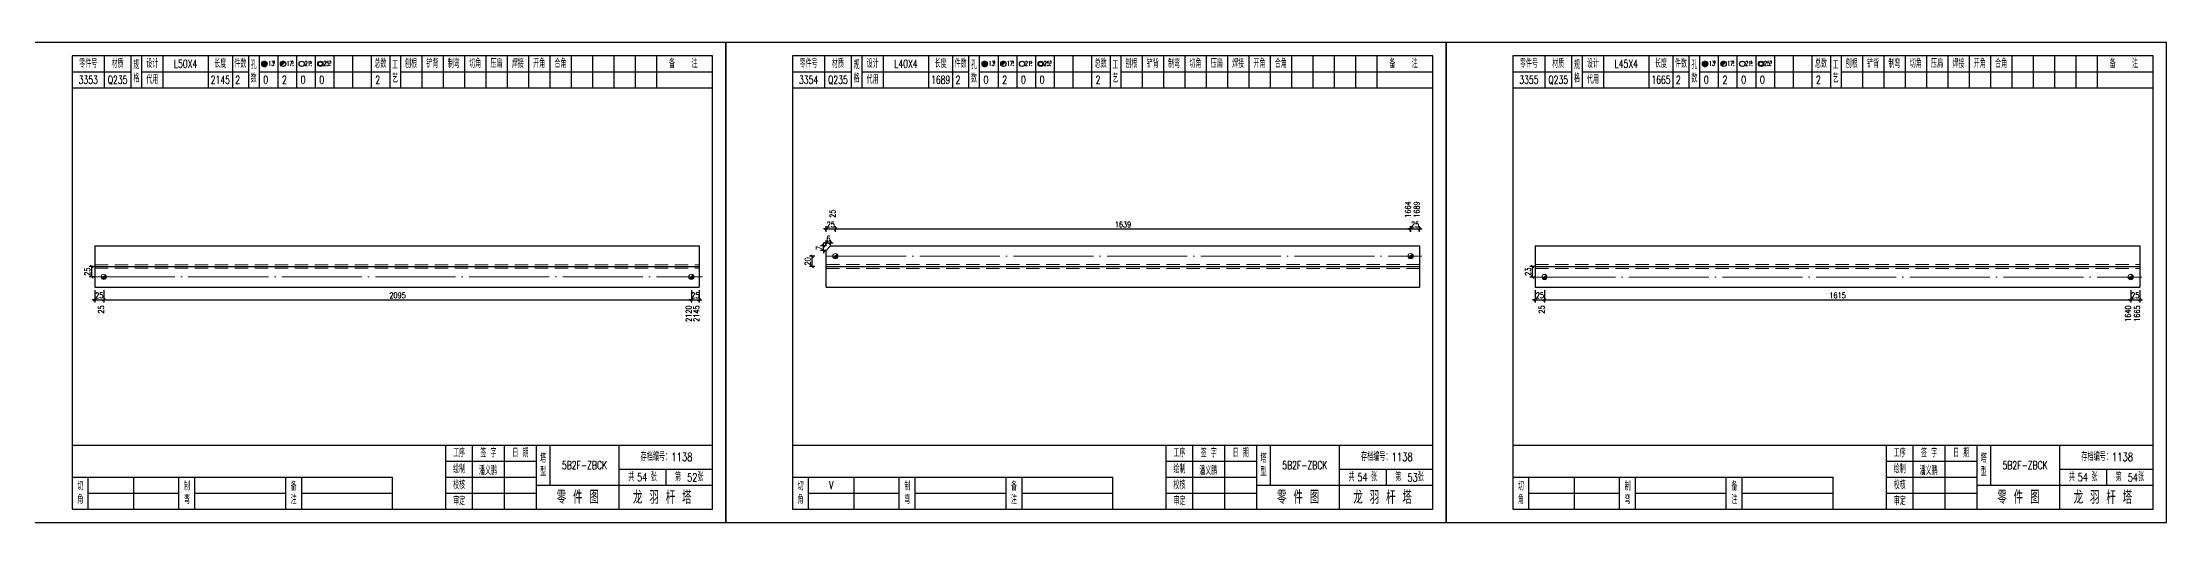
# Model space of a CAD drawing. Header units: millimetres. Extents: x 0 to 30240, y -10896 to -1348.
# Drawn here: x 13784 to 14580, y -10043 to -9863 of the extents above; entities that cross this region are included whole.
import ezdxf
from ezdxf.enums import TextEntityAlignment as Align

# ---------------------------------------------------------------- set-up
doc = ezdxf.new("R2010")
doc.units = ezdxf.units.MM
doc.header["$LTSCALE"] = 20
doc.header["$PDMODE"] = 1
doc.linetypes.add('DASHDOT2X', pattern=[1.75, 1.5, -0.125, 0, -0.125])
doc.linetypes.add('HIDDEN', pattern=[0.375, 0.25, -0.125])
for name, color, linetype, lineweight in [('1', 7, 'Continuous', 25), ('11', 3, 'Continuous', 13), ('2', 1, 'HIDDEN', 13), ('5', 1, 'Continuous', 13), ('7', 2, 'DASHDOT2X', 13)]:
    doc.layers.add(name, color=color, linetype=linetype, lineweight=lineweight)
doc.styles.get("Standard").update_dxf_attribs({"font": 'simplex', "width": 0.7, "bigfont": 'gbhzfs.shx'})
doc.styles.add('SYMBOL_TXT', font='txt.shx', dxfattribs={"width": 0.6})
doc.styles.add('TITLE_TXT', font='simplex.shx', dxfattribs={"width": 0.75, "height": 2.5, "bigfont": 'gbhzfs.shx'})
doc.dimstyles.get("Standard").update_dxf_attribs({"dimtxt": 2.1, "dimasz": 1, "dimexe": 1.05, "dimexo": 0, "dimgap": 0.63, "dimtad": 1, "dimzin": 0, "dimdsep": 46, "dimtxsty": 'standard', "dimblk": 'OBLIQUE', "dimblk1": 'OBLIQUE', "dimblk2": 'OBLIQUE', "dimcen": 0.09, "dimadec": 0, "dimazin": 0, "dimtfac": 1, "dimtdec": 1, "dimtix": 1, "dimtmove": 0, "dimatfit": 3, "dimfxl": 0, "dimtolj": 1, "dimtzin": 0, "dimarcsym": 0})
pattern_1 = [(0, (-3, 0), (0, 0.0125), [])]

# ---------------------------------------------------------------- blocks, each defined once
blk = doc.blocks.new('M12_HOLE')
h = blk.add_hatch()
h.set_pattern_fill('LINE', scale=0.1, style=0)
h.set_pattern_definition(pattern_1)
h.paths.add_polyline_path([(-5, 0, 1), (-1, 0, 1)])
at = {"color": 7}
blk.add_circle((-3, 0), 2, dxfattribs=at)
at = {"color": 7, "attachment_point": 1, "style": 'SYMBOL_TXT'}
for s, insert, char_height, width in [('13\\f??|b0|i0|c0|p54;.', (-0.1, 2.1), 3.5, 5.707), ('5', (3.7, 2.3), 1.8, 2.931)]:
    blk.add_mtext(s, dxfattribs=dict(at, insert=insert, char_height=char_height, width=width))
blk = doc.blocks.new('M16_HOLE')
h = blk.add_hatch()
h.set_pattern_fill('LINE', scale=0.1, style=0)
h.set_pattern_definition(pattern_1)
h.paths.add_polyline_path([(-1.6, 1.4, 0.668179), (-5, 0, 0.198912), (-4.4, -1.4)])
at = {"color": 7}
blk.add_circle((-3, 0), 2, dxfattribs=at)
at = {"color": 7, "attachment_point": 1, "style": 'SYMBOL_TXT'}
for s, insert, char_height, width in [('17.', (-0.4, 2.1), 3.5, 6.316), ('5', (3.6, 2.3), 1.8, 1.822)]:
    blk.add_mtext(s, dxfattribs=dict(at, insert=insert, char_height=char_height, width=width))
blk = doc.blocks.new('M20_HOLE')
at = {"color": 7}
blk.add_circle((-3, 0), 2, dxfattribs=at)
at = {"color": 7, "attachment_point": 1, "style": 'SYMBOL_TXT'}
for s, insert, char_height, width in [('21.', (-0.7, 2), 3.5, 6.074), ('5', (3.3, 2), 1.8, 1.458)]:
    blk.add_mtext(s, dxfattribs=dict(at, insert=insert, char_height=char_height, width=width))
blk = doc.blocks.new('M24_HOLE')
at = {"color": 7}
for radius in [2, 1.5]:
    blk.add_circle((-3, 0), radius, dxfattribs=at)
at = {"color": 7, "attachment_point": 1, "style": 'SYMBOL_TXT'}
for s, insert, char_height, width in [('25.', (-0.7, 2.1), 3.5, 2.429), ('5', (3.9, 2.3), 1.8, 1.944)]:
    blk.add_mtext(s, dxfattribs=dict(at, insert=insert, char_height=char_height, width=width))
blk = doc.blocks.new('JgCard')
for p, q in [((270, 180), (0, 180)), ((0, 180), (0, 0)), ((270, 0), (270, 180)), ((265, 175), (25, 175)), ((25, 175), (25, 5)), ((25, 169), (47, 169)), ((37, 175), (37, 163)), ((47, 175), (47, 163)), ((51, 175), (51, 163)), ((51, 169), (91, 169)), ((59, 175), (59, 163)), ((76, 175), (76, 163)), ((85, 175), (85, 163)), ((91, 175), (91, 163)), ((95, 175), (95, 163)), ((95, 169), (144, 169)), ((102, 175), (102, 163)), ((109, 175), (109, 163)), ((116, 175), (116, 163)), ((123, 175), (123, 163)), ((130, 175), (130, 163)), ((137, 175), (137, 163)), ((144, 175), (144, 163)), ((148, 175), (148, 163)), ((148, 169), (265, 169)), ((156, 175), (156, 163)), ((164, 175), (164, 163)), ((172, 175), (172, 163)), ((180, 175), (180, 163)), ((188, 175), (188, 163)), ((196, 175), (196, 163)), ((204, 175), (204, 163)), ((212, 175), (212, 163)), ((220, 175), (220, 163)), ((228, 175), (228, 163)), ((236, 175), (236, 163)), ((244, 175), (244, 163)), ((265, 5), (265, 175)), ((25, 163), (265, 163)), ((25, 29), (265, 29)), ((165, 5), (165, 29)), ((175, 5), (175, 29)), ((187, 5), (187, 29)), ((199, 5), (199, 29)), ((204, 29), (204, 14)), ((230, 5), (230, 29)), ((25, 17), (145, 17)), ((31, 5), (31, 17)), ((48, 17), (48, 5)), ((65, 5), (65, 17)), ((71, 5), (71, 17)), ((105, 5), (105, 17)), ((111, 5), (111, 17)), ((145, 5), (145, 17)), ((165, 23), (199, 23)), ((165, 17), (199, 17)), ((230, 20), (265, 20)), ((247.5, 20), (247.5, 14)), ((31, 11), (65, 11)), ((71, 11), (105, 11)), ((111, 11), (145, 11)), ((165, 11), (199, 11)), ((199, 14), (265, 14)), ((0, 0), (270, 0)), ((25, 5), (265, 5))]:
    blk.add_line(p, q)
blk.add_lwpolyline([(96.03, 171.99, -1), (98.03, 171.99, -1)], format="xyb", close=True)
blk.add_point((145, 96))
at = {"xscale": 0.5, "yscale": 0.5, "zscale": 0.5}
for name, p in [('M12_HOLE', (98.53, 171.99)), ('M16_HOLE', (105.5, 172)), ('M20_HOLE', (112.5, 172)), ('M24_HOLE', (119.5, 172))]:
    blk.add_blockref(name, p, dxfattribs=at)
at = {"style": 'TITLE_TXT', "width": 0.75}
for s, height, p in [('存档编号：1138', 3.076, (238.02, 23.07)), ('潘义鹏', 3, (177.45, 17.91)), ('龙 羽 杆 塔', 5, (235.17, 6.97))]:
    blk.add_text(s, height=height, dxfattribs=at).set_placement(p)
at = {"attachment_point": 5, "style": 'TITLE_TXT'}
for s, insert, char_height, width in [('零件号', (31, 172), 3, 15), ('材质', (42, 172), 3, 8), ('规格', (49, 169), 3, 4), ('代用', (55, 166), 3, 8), ('设计', (55, 172), 3, 8), ('长度', (80.5, 172), 3, 8), ('件数', (88, 172), 3, 6), ('孔数', (93, 169), 3, 4), ('总数', (140.5, 172), 3, 7), ('工\\P艺', (146, 169), 3, 4), ('刨根', (152, 172), 3, 8), ('铲背', (160, 172), 3, 8), ('制弯', (168, 172), 3, 8), ('切角', (176, 172), 3, 8), ('压扁', (184, 172), 3, 8), ('焊接', (192, 172), 3, 8), ('开角', (200, 172), 3, 8), ('合角', (208, 172), 3, 8), ('备    注', (254, 172), 3, 22), ('工序', (170, 26), 3, 10), ('签 字', (181, 26), 3, 12), ('日 期', (193, 26), 3, 12), ('塔\\P型', (201.5, 21.5), 3, 5), ('绘制', (170, 20), 3, 10), ('共    张', (238.75, 17), 3, 17.5), ('第    张', (256.25, 17), 3, 17.5), ('切\\P角', (28, 11), 3, 6), ('制\\P弯', (68, 11), 3, 6), ('备\\P注', (108, 11), 3, 6), ('校核', (170, 14), 3, 10), ('审定', (170, 8), 3, 10), ('零 件 图', (214.5, 9.5), 5, 31)]:
    blk.add_mtext(s, dxfattribs=dict(at, insert=insert, char_height=char_height, width=width))
blk = doc.blocks.new('M16')
for p, q in [((-0.71, -0.71), (0.71, 0.71)), ((-0.4, 0), (0.4, 0)), ((0, 0.4), (0, -0.4))]:
    blk.add_line(p, q)
blk.add_circle((0, 0), 1)
for radius in [0.8, 0.6, 0.4, 0.2]:
    blk.add_arc((0, 0), radius, 225, 45)
blk = doc.blocks.new('_Oblique')
at = {"color": 0, "linetype": 'ByBlock', "lineweight": -2}
blk.add_line((-0.5, -0.5), (0.5, 0.5), dxfattribs=at)
blk = doc.blocks.new('*D5217')
at = {"layer": '11', "color": 0, "lineweight": -2}
for p, q in [((13803.4, -9959.31), (13802.4, -9959.31)), ((13803.4, -9955.64), (13803.4, -9960.36)), ((13803.4, -9959.31), (13806.84, -9959.31)), ((13806.84, -9955.64), (13806.84, -9960.36)), ((13806.84, -9959.31), (13807.84, -9959.31))]:
    blk.add_line(p, q, dxfattribs=at)
at = {"layer": 'Defpoints', "color": 0}
for p in [(13803.4, -9955.64), (13806.84, -9955.64), (13806.84, -9959.31)]:
    blk.add_point(p, dxfattribs=at)
at = {"layer": '11', "color": 0, "lineweight": -2}
blk.add_blockref('_Oblique', (13803.4, -9959.31), dxfattribs=at)
at = {"layer": '11', "color": 0, "lineweight": -2, "rotation": 180}
blk.add_blockref('_Oblique', (13806.84, -9959.31), dxfattribs=at)
at = {"layer": '11', "color": 0, "insert": (13805.12, -9957.63), "char_height": 2.1, "attachment_point": 5}
blk.add_mtext('\\A1;25', dxfattribs=at)
blk = doc.blocks.new('*D5219')
at = {"layer": '11', "color": 0, "lineweight": -2}
for p, q in [((14027.06, -9959.31), (14026.06, -9959.31)), ((14027.06, -9955.64), (14027.06, -9960.36)), ((14027.06, -9959.31), (14030, -9959.31)), ((14030, -9955.64), (14030, -9960.36)), ((14030, -9959.31), (14031, -9959.31))]:
    blk.add_line(p, q, dxfattribs=at)
at = {"layer": 'Defpoints', "color": 0}
for p in [(14027.06, -9955.64), (14030, -9955.64), (14030, -9959.31)]:
    blk.add_point(p, dxfattribs=at)
at = {"layer": '11', "color": 0, "lineweight": -2}
blk.add_blockref('_Oblique', (14027.06, -9959.31), dxfattribs=at)
at = {"layer": '11', "color": 0, "lineweight": -2, "rotation": 180}
blk.add_blockref('_Oblique', (14030, -9959.31), dxfattribs=at)
at = {"layer": '11', "color": 0, "insert": (14028.53, -9957.63), "char_height": 2.1, "attachment_point": 5}
blk.add_mtext('\\A1;25', dxfattribs=at)
blk = doc.blocks.new('*D5221')
at = {"layer": '11', "color": 0, "lineweight": -2}
for p, q in [((14077.6, -9932.75), (14076.6, -9932.75)), ((14077.6, -9933.8), (14077.6, -9931.7)), ((14077.6, -9932.75), (14081.04, -9932.75)), ((14081.04, -9933.8), (14081.04, -9931.7)), ((14081.04, -9932.75), (14082.04, -9932.75))]:
    blk.add_line(p, q, dxfattribs=at)
at = {"layer": 'Defpoints', "color": 0}
for p in [(14077.6, -9933.8), (14081.04, -9932.75), (14081.04, -9933.8)]:
    blk.add_point(p, dxfattribs=at)
at = {"layer": '11', "color": 0, "lineweight": -2}
blk.add_blockref('_Oblique', (14077.6, -9932.75), dxfattribs=at)
at = {"layer": '11', "color": 0, "lineweight": -2, "rotation": 180}
blk.add_blockref('_Oblique', (14081.04, -9932.75), dxfattribs=at)
at = {"layer": '11', "color": 0, "insert": (14079.32, -9931.07), "char_height": 2.1, "attachment_point": 5}
blk.add_mtext('\\A1;25', dxfattribs=at)
blk = doc.blocks.new('*D5223')
at = {"layer": '11', "color": 0, "lineweight": -2}
for p, q in [((14296.68, -9932.75), (14295.68, -9932.75)), ((14296.68, -9933.8), (14296.68, -9931.7)), ((14296.68, -9932.75), (14300, -9932.75)), ((14300, -9933.8), (14300, -9931.7)), ((14300, -9932.75), (14301, -9932.75))]:
    blk.add_line(p, q, dxfattribs=at)
at = {"layer": 'Defpoints', "color": 0}
for p in [(14296.68, -9933.8), (14300, -9932.75), (14300, -9933.8)]:
    blk.add_point(p, dxfattribs=at)
at = {"layer": '11', "color": 0, "lineweight": -2}
blk.add_blockref('_Oblique', (14296.68, -9932.75), dxfattribs=at)
at = {"layer": '11', "color": 0, "lineweight": -2, "rotation": 180}
blk.add_blockref('_Oblique', (14300, -9932.75), dxfattribs=at)
at = {"layer": '11', "color": 0, "insert": (14298.34, -9931.07), "char_height": 2.1, "attachment_point": 5}
blk.add_mtext('\\A1;25', dxfattribs=at)
blk = doc.blocks.new('*D5224')
at = {"layer": '11', "color": 0, "lineweight": -2}
for p, q in [((14077.6, -9939.05), (14075.5, -9939.05)), ((14077.6, -9940.8), (14075.5, -9940.8)), ((14076.55, -9939.05), (14076.55, -9938.05)), ((14076.55, -9940.8), (14076.55, -9939.05)), ((14076.55, -9940.8), (14076.55, -9941.8))]:
    blk.add_line(p, q, dxfattribs=at)
at = {"layer": 'Defpoints', "color": 0}
for p in [(14076.55, -9939.05), (14077.6, -9939.05), (14077.6, -9940.8)]:
    blk.add_point(p, dxfattribs=at)
at = {"layer": '11', "color": 0, "lineweight": -2}
for p, rotation in [((14076.55, -9939.05), 270), ((14076.55, -9940.8), 90)]:
    blk.add_blockref('_Oblique', p, dxfattribs=dict(at, rotation=rotation))
at = {"layer": '11', "color": 0, "insert": (14074.87, -9939.92), "char_height": 2.1, "attachment_point": 5, "rotation": 90}
blk.add_mtext('\\A1;7', dxfattribs=at)
blk = doc.blocks.new('*D5225')
at = {"layer": '11', "color": 0, "lineweight": -2}
for p, q in [((14077.6, -9938), (14076.6, -9938)), ((14077.6, -9939.05), (14077.6, -9936.95)), ((14077.6, -9938), (14079.25, -9938)), ((14079.25, -9939.05), (14079.25, -9936.95)), ((14079.25, -9938), (14080.25, -9938))]:
    blk.add_line(p, q, dxfattribs=at)
at = {"layer": 'Defpoints', "color": 0}
for p in [(14077.6, -9939.05), (14079.25, -9938), (14079.25, -9939.05)]:
    blk.add_point(p, dxfattribs=at)
at = {"layer": '11', "color": 0, "lineweight": -2}
blk.add_blockref('_Oblique', (14077.6, -9938), dxfattribs=at)
at = {"layer": '11', "color": 0, "lineweight": -2, "rotation": 180}
blk.add_blockref('_Oblique', (14079.25, -9938), dxfattribs=at)
at = {"layer": '11', "color": 0, "insert": (14078.43, -9936.32), "char_height": 2.1, "attachment_point": 5}
blk.add_mtext('\\A1;6', dxfattribs=at)
blk = doc.blocks.new('*D5227')
at = {"layer": '11', "color": 0, "lineweight": -2}
for p, q in [((14343.4, -9959.31), (14342.4, -9959.31)), ((14343.4, -9955.64), (14343.4, -9960.36)), ((14343.4, -9959.31), (14346.84, -9959.31)), ((14346.84, -9955.64), (14346.84, -9960.36)), ((14346.84, -9959.31), (14347.84, -9959.31))]:
    blk.add_line(p, q, dxfattribs=at)
at = {"layer": 'Defpoints', "color": 0}
for p in [(14343.4, -9955.64), (14346.84, -9955.64), (14346.84, -9959.31)]:
    blk.add_point(p, dxfattribs=at)
at = {"layer": '11', "color": 0, "lineweight": -2}
blk.add_blockref('_Oblique', (14343.4, -9959.31), dxfattribs=at)
at = {"layer": '11', "color": 0, "lineweight": -2, "rotation": 180}
blk.add_blockref('_Oblique', (14346.84, -9959.31), dxfattribs=at)
at = {"layer": '11', "color": 0, "insert": (14345.12, -9957.63), "char_height": 2.1, "attachment_point": 5}
blk.add_mtext('\\A1;25', dxfattribs=at)
blk = doc.blocks.new('*D5229')
at = {"layer": '11', "color": 0, "lineweight": -2}
for p, q in [((14566.59, -9959.31), (14565.59, -9959.31)), ((14566.59, -9955.64), (14566.59, -9960.36)), ((14566.59, -9959.31), (14570, -9959.31)), ((14570, -9955.64), (14570, -9960.36)), ((14570, -9959.31), (14571, -9959.31))]:
    blk.add_line(p, q, dxfattribs=at)
at = {"layer": 'Defpoints', "color": 0}
for p in [(14566.59, -9955.64), (14570, -9955.64), (14570, -9959.31)]:
    blk.add_point(p, dxfattribs=at)
at = {"layer": '11', "color": 0, "lineweight": -2}
blk.add_blockref('_Oblique', (14566.59, -9959.31), dxfattribs=at)
at = {"layer": '11', "color": 0, "lineweight": -2, "rotation": 180}
blk.add_blockref('_Oblique', (14570, -9959.31), dxfattribs=at)
at = {"layer": '11', "color": 0, "insert": (14568.29, -9957.63), "char_height": 2.1, "attachment_point": 5}
blk.add_mtext('\\A1;25', dxfattribs=at)

msp = doc.modelspace()

# ---------------------------------------------------------------- linework, layer by layer
at = {"layer": '1'}
for p, q in [((13803.4, -9939.048), (13803.4, -9954.588)), ((13803.4, -9939.048), (14030, -9939.048)), ((14030, -9939.048), (14030, -9954.588)), ((14077.6, -9940.796), (14079.251, -9939.048)), ((14077.6, -9946.818), (14077.6, -9940.796)), ((14079.251, -9939.048), (14300, -9939.048)), ((14300, -9939.048), (14300, -9954.588)), ((14343.4, -9939.048), (14343.4, -9954.588)), ((14343.4, -9939.048), (14570, -9939.048)), ((14570, -9939.048), (14570, -9954.588)), ((13803.4, -9946.818), (14030, -9946.818)), ((14077.6, -9954.588), (14077.6, -9946.818)), ((14077.6, -9946.818), (14300, -9946.818)), ((14343.4, -9946.818), (14570, -9946.818)), ((13803.4, -9954.588), (14030, -9954.588)), ((14077.6, -9954.588), (14300, -9954.588)), ((14343.4, -9954.588), (14570, -9954.588))]:
    msp.add_line(p, q, dxfattribs=at)
at = {"layer": '2'}
for p, q in [((13803.4, -9946.197), (14030, -9946.197)), ((13803.4, -9947.44), (14030, -9947.44)), ((14077.6, -9946.041), (14300, -9946.041)), ((14077.6, -9947.595), (14300, -9947.595)), ((14343.4, -9946.128), (14570, -9946.128)), ((14343.4, -9947.509), (14570, -9947.509))]:
    msp.add_line(p, q, dxfattribs=at)
at = {"layer": '7'}
for p, q in [((14077.6, -9942.933), (14300.878, -9942.933)), ((13803.4, -9950.703), (14031.26, -9950.703)), ((14343.4, -9950.79), (14570.788, -9950.79))]:
    msp.add_line(p, q, dxfattribs=at)

# ---------------------------------------------------------------- block references
at = {"layer": '1'}
for p in [(13770, -10042.818), (14040, -10042.818), (14310, -10042.818)]:
    msp.add_blockref('JgCard', p, dxfattribs=at)
at = {"layer": '5'}
for p in [(14081.04, -9942.933), (14296.678, -9942.933), (13806.84, -9950.703), (14027.06, -9950.703), (14346.84, -9950.79), (14566.588, -9950.79)]:
    msp.add_blockref('M16', p, dxfattribs=at)

# ---------------------------------------------------------------- texts
at = {"style": 'TITLE_TXT', "width": 0.75}
for s, p in [('54', (14006.712, -10027.328)), ('52', (14025.466, -10027.433)), ('54', (14276.712, -10027.328)), ('53', (14295.466, -10027.433)), ('54', (14546.712, -10027.328)), ('54', (14565.466, -10027.433))]:
    msp.add_text(s, height=3, dxfattribs=at).set_placement(p)
at = {"layer": '1', "width": 0.7}
for s, p in [('L50X4', (13837.5, -9870.818)), ('L40X4', (14107.5, -9870.818)), ('L45X4', (14377.5, -9870.818)), ('3353', (13801, -9876.818)), ('Q235', (13812, -9876.818)), ('2145', (13850.5, -9876.818)), ('2', (13857, -9876.818)), ('0', (13867.5, -9876.818)), ('2', (13874.5, -9876.818)), ('0', (13881.5, -9876.818)), ('0', (13888.5, -9876.818)), ('2', (13909.5, -9876.818)), ('3354', (14071, -9876.818)), ('Q235', (14082, -9876.818)), ('1689', (14120.5, -9876.818)), ('2', (14127, -9876.818)), ('0', (14137.5, -9876.818)), ('2', (14144.5, -9876.818)), ('0', (14151.5, -9876.818)), ('0', (14158.5, -9876.818)), ('2', (14179.5, -9876.818)), ('3355', (14341, -9876.818)), ('Q235', (14352, -9876.818)), ('1665', (14390.5, -9876.818)), ('2', (14397, -9876.818)), ('0', (14407.5, -9876.818)), ('2', (14414.5, -9876.818)), ('0', (14421.5, -9876.818)), ('0', (14428.5, -9876.818)), ('2', (14449.5, -9876.818)), ('V', (14079.5, -10028.818))]:
    msp.add_text(s, height=3, dxfattribs=at).set_placement(p, align=Align.MIDDLE_CENTER)
for s, p in [('25', (14081.034, -9928.548)), ('1664', (14296.709, -9928.548)), ('1689', (14300, -9928.548))]:
    msp.add_text(s, height=2.1, rotation=90, dxfattribs=at).set_placement(p)
for s, p in [('25', (13806.84, -9961.413)), ('2120', (14027.096, -9961.413)), ('2145', (14030, -9961.413)), ('25', (14346.84, -9961.413)), ('1640', (14566.598, -9961.413)), ('1665', (14570, -9961.413))]:
    msp.add_text(s, height=2.1, rotation=90, dxfattribs=at).set_placement(p, align=Align.RIGHT)
at = {"layer": '1', "char_height": 3, "width": 26, "attachment_point": 5}
for insert in [(13987, -10021.318), (14257, -10021.318), (14527, -10021.318)]:
    msp.add_mtext('5B2F-ZBCK', dxfattribs=dict(at, insert=insert))

# ---------------------------------------------------------------- dimensions: what is measured, and where the dimension line sits
at = {"layer": '1'}
for base, p1, p2, text in [((14072.35, -9942.933), (14073.35, -9946.818), (14073.35, -9942.933), '20'), ((13802.35, -9946.818), (13803.35, -9950.703), (13803.35, -9946.818), '25'), ((14342.35, -9946.818), (14343.35, -9950.79), (14343.35, -9946.818), '23')]:
    msp.add_linear_dim(base=base, p1=p1, p2=p2, angle=90, text=text, dimstyle='standard', dxfattribs=at).render()
at = {"layer": '11'}
for base, p1, p2, text, picture, middle in [((14081.04, -9932.748), (14077.6, -9933.798), (14081.04, -9933.798), '25', '*D5221', (14079.32, -9931.068)), ((14079.251, -9937.998), (14077.6, -9939.048), (14079.251, -9939.048), '6', '*D5225', (14078.426, -9936.318)), ((14300, -9932.748), (14296.678, -9933.798), (14300, -9933.798), '25', '*D5223', (14298.339, -9931.068)), ((13806.84, -9959.313), (13803.4, -9955.638), (13806.84, -9955.638), '25', '*D5217', (13805.12, -9957.633)), ((14030, -9959.313), (14027.06, -9955.638), (14030, -9955.638), '25', '*D5219', (14028.53, -9957.633)), ((14346.84, -9959.313), (14343.4, -9955.638), (14346.84, -9955.638), '25', '*D5227', (14345.12, -9957.633)), ((14570, -9959.313), (14566.588, -9955.638), (14570, -9955.638), '25', '*D5229', (14568.294, -9957.633))]:
    dim = msp.add_linear_dim(base=base, p1=p1, p2=p2, text=text, dimstyle='standard', dxfattribs=at)
    dim.commit()
    dim.dimension.update_dxf_attribs({"geometry": picture, "text_midpoint": middle})
for base, p1, p2, text in [((14296.678, -9932.748), (14081.04, -9933.798), (14296.678, -9933.798), '1639'), ((14027.06, -9959.313), (13806.84, -9955.638), (14027.06, -9955.638), '2095'), ((14566.588, -9959.313), (14346.84, -9955.638), (14566.588, -9955.638), '1615')]:
    msp.add_linear_dim(base=base, p1=p1, p2=p2, text=text, dimstyle='standard', dxfattribs=at).render()
dim = msp.add_linear_dim(base=(14076.55, -9939.048), p1=(14077.6, -9940.796), p2=(14077.6, -9939.048), angle=90, text='7', dimstyle='standard', dxfattribs=at)
dim.commit()
dim.dimension.update_dxf_attribs({"geometry": '*D5224', "text_midpoint": (14074.87, -9939.922)})

doc.saveas('drawing.dxf')
